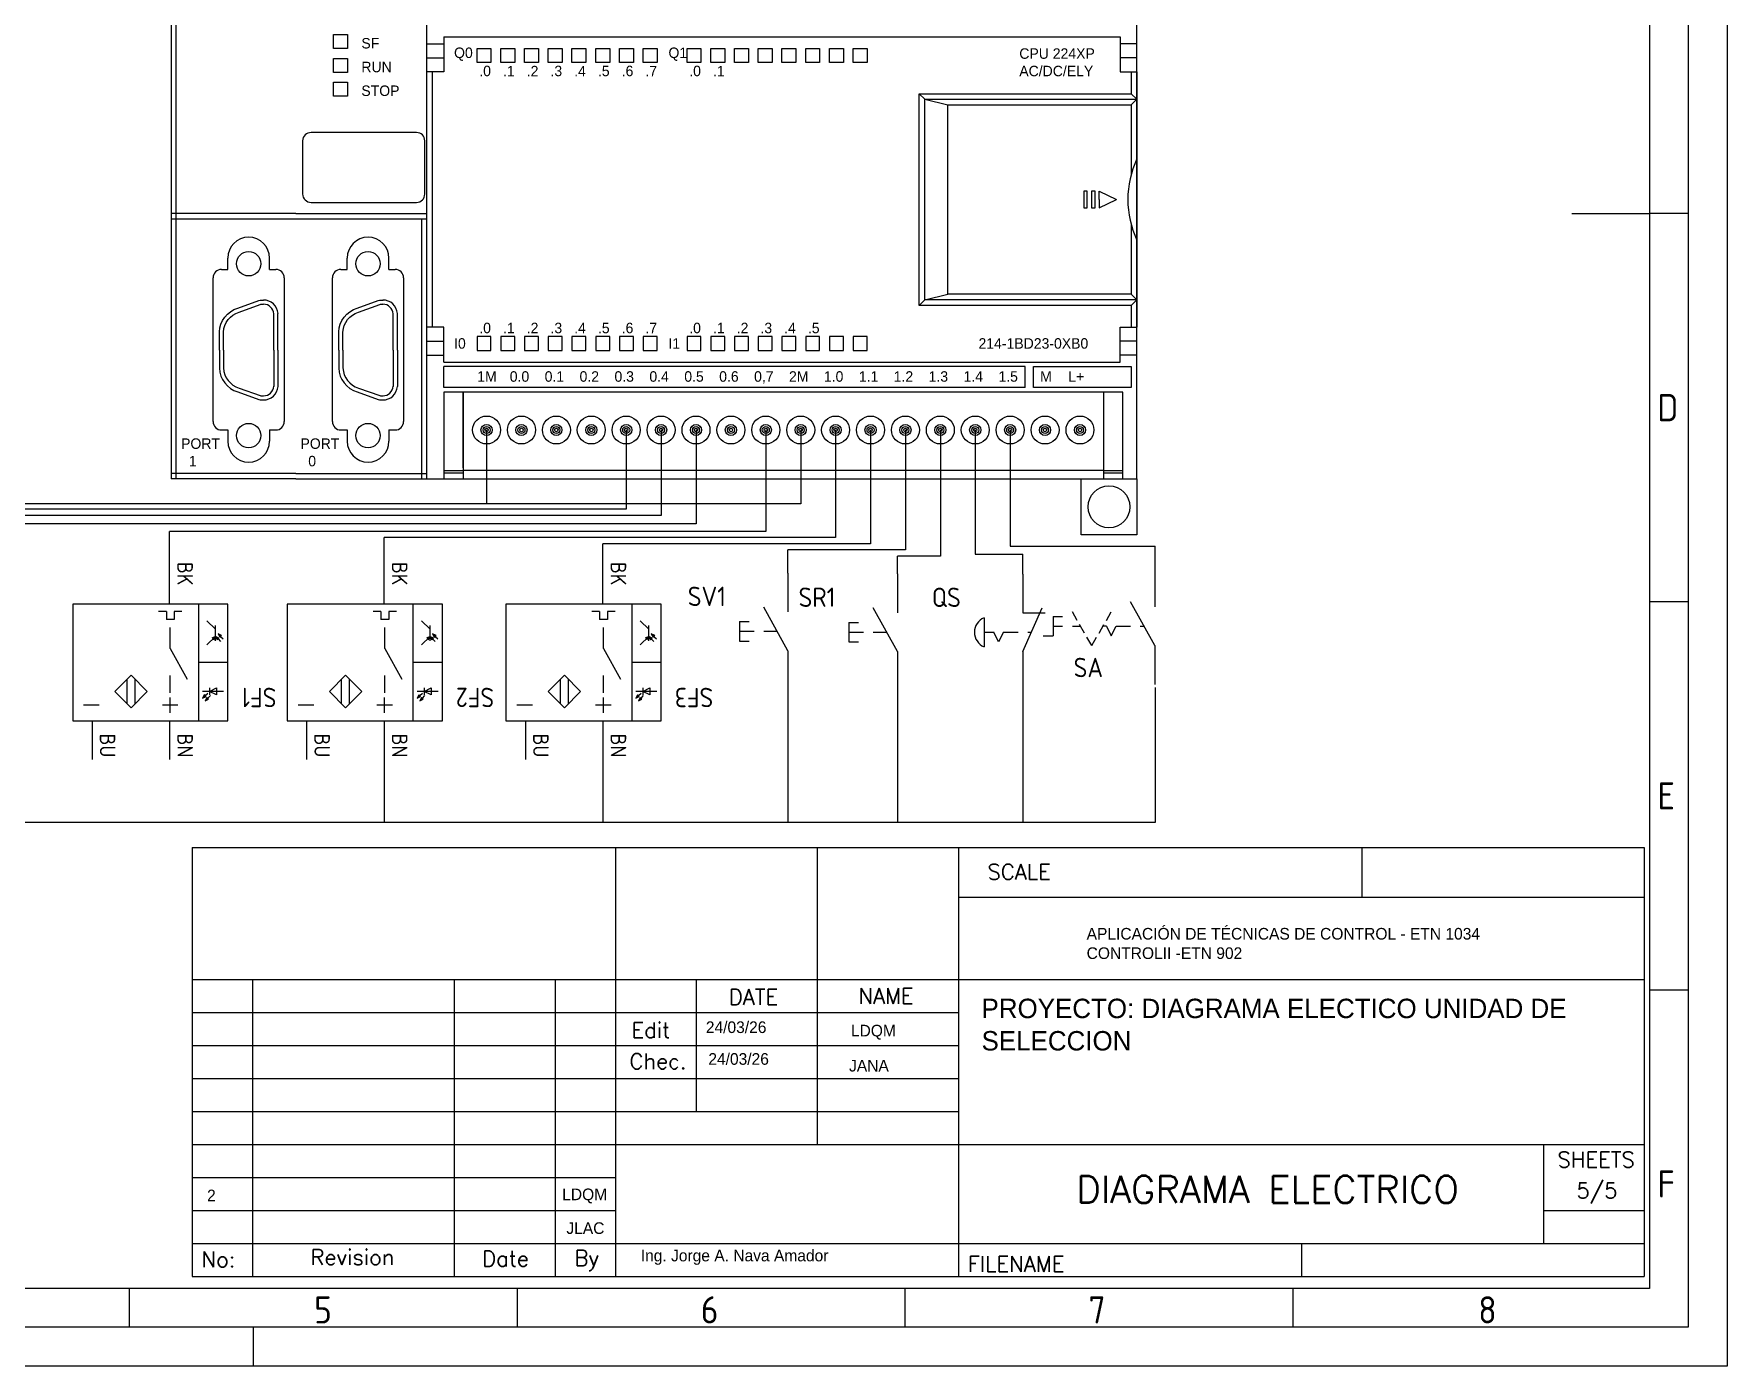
# Model space of a CAD drawing. Header units: millimetres. Extents: x 3 to 423, y -2 to 295.
# Drawn here: x 205.2 to 423.5, y -1.6 to 170 of the extents above; entities that cross this region are included whole.
import ezdxf
from ezdxf.enums import TextEntityAlignment as Align

# ---------------------------------------------------------------- set-up
doc = ezdxf.new("R2010")
doc.units = ezdxf.units.MM
doc.header["$LTSCALE"] = 6
for name, color, linetype in [('025', 1, 'Continuous'), ('035', 5, 'Continuous'), ('07', 7, 'Continuous'), ('GRN_2.5mm^2', 3, 'Continuous'), ('PLOC', 8, 'Continuous'), ('RED_2.5mm^2', 1, 'Continuous'), ('SYMS', 7, 'Continuous'), ('TAGS', 51, 'Continuous'), ('TERMS', 4, 'Continuous')]:
    doc.layers.add(name, color=color, linetype=linetype)
doc.styles.add('ISO Proportional', font='isocp.shx')
doc.styles.add('WD', font='romans.shx')
doc.styles.add('WD_IEC', font='isocp2.shx', dxfattribs={"width": 0.9, "height": 4})

# ---------------------------------------------------------------- blocks, each defined once
blk = doc.blocks.new('WDDOT')
for radius in [0.72, 0.449, 0.223]:
    blk.add_circle((0, 0), radius)
blk = doc.blocks.new('VPB11')
for p, q in [((0, 7.5), (0, 2.5)), ((0, -2.5), (-3.125, 3.125)), ((-6.25, 1.25), (-6.25, -1.25)), ((-6.25, 1.25), (-5, 1.25)), ((-6.25, 0), (-4.375, 0)), ((-3.125, 0), (-1.389, 0)), ((-6.25, -1.25), (-5, -1.25)), ((0, -2.5), (0, -7.5))]:
    blk.add_line(p, q)
at = {"style": 'WD_IEC'}
for tag, p in [('INST', (-8, 10.25)), ('LOC', (-8, 6.75)), ('TAG1', (-8, 3.25)), ('DESC1', (-8, -10.35)), ('DESC2', (-8, -13.85)), ('DESC3', (-8, -17.35))]:
    blk.add_attdef(tag, text='', height=2.5, dxfattribs=at).set_placement(p, align=Align.RIGHT)
blk.add_attdef('TERM01', text='', height=2, rotation=90, dxfattribs=at).set_placement((-1, 7.5), align=Align.RIGHT)
at = {"style": 'WD_IEC', "flags": 1}
for tag, p, height in [('X2TERM01', (0, 7.5), 0.32), ('CONTACT', (0.5, 4.5), 1), ('COMMON', (1.75, 3.25), 1), ('X1LINK', (0, 0), 0.32), ('ASSYCODE', (1, -4), 1), ('FAMILY', (1, -5.5), 1), ('CATDESC', (1, -7), 1), ('X8TERM02', (0, -7.5), 0.32)]:
    blk.add_attdef(tag, p, '', height=height, dxfattribs=at)
at = {"style": 'WD_IEC', "flags": 9}
for tag, p in [('MFG', (-8.5, -0.25)), ('CAT', (-8.5, -2.75))]:
    blk.add_attdef(tag, text='', height=1.5, dxfattribs=at).set_placement(p, align=Align.RIGHT)
at = {"style": 'WD_IEC'}
blk.add_attdef('TERM02', (-1, -7.5), '', height=2, rotation=90, dxfattribs=at)
at = {"lineweight": 15, "style": 'WD_IEC'}
blk.add_attdef('XREF', text='', height=2.5, dxfattribs=at).set_placement((-8, -6.35), align=Align.RIGHT)
blk = doc.blocks.new('VPE11B24')
for p, q in [((0, 7.5), (0, 12.5)), ((10, 7.5), (10, 12.5)), ((2.5, 7.5), (-7.5, 7.5)), ((-7.5, 7.5), (-7.5, -7.5)), ((-3.75, 7.5), (-3.75, -7.5)), ((12.5, 7.5), (2.5, 7.5)), ((12.5, -7.5), (12.5, 7.5)), ((-4.92, 4.61), (-5.25, 4.27)), ((-4.58, 4.94), (-5.03, 4.72)), ((-5.03, 4.72), (-4.81, 4.5)), ((-4.81, 4.5), (-4.58, 4.94)), ((-4.25, 4.61), (-4.69, 4.38)), ((-4.69, 4.38), (-4.47, 4.16)), ((-4.47, 4.16), (-4.25, 4.61)), ((-1.06, 5.49), (0.94, 5.49)), ((-0.06, 6.49), (-0.06, 4.49)), ((4.45, 5.31), (4.45, 2.18)), ((5.49, 5.31), (5.49, 2.18)), ((9.09, 5.49), (11.09, 5.49)), ((-6.94, 3.72), (-4.24, 3.72)), ((-6.04, 4.17), (-5.14, 3.72)), ((-6.04, 3.26), (-6.04, 4.17)), ((-5.14, 3.72), (-6.04, 3.26)), ((-5.14, 3.26), (-5.14, 4.17)), ((-4.58, 4.27), (-4.92, 3.94)), ((-0.07, 3.92), (-0.07, 1.69)), ((-0.07, -1.81), (-2.26, 2.13)), ((-7.5, 0), (-3.75, 0)), ((-0.07, -1.81), (-0.07, -4.53)), ((-6.57, -3.37), (-6.91, -3.03)), ((-6.46, -3.26), (-6.69, -3.48)), ((-6.69, -3.48), (-6.24, -3.7)), ((-6.24, -3.03), (-6.57, -2.7)), ((-6.24, -3.7), (-6.46, -3.26)), ((-6.13, -2.92), (-6.35, -3.14)), ((-6.35, -3.14), (-5.9, -3.37)), ((-5.9, -3.37), (-6.13, -2.92)), ((-5.91, -3.36), (-4.81, -2.27)), ((-5.91, -2.8), (-5.91, -4.77)), ((-5.68, -2.92), (-5.91, -3.36)), ((-5.91, -3.36), (-5.46, -3.14)), ((-5.91, -4.29), (-4.81, -5.38)), ((-0.58, -6.56), (-0.58, -5.56)), ((-0.58, -5.56), (0.42, -5.56)), ((0.42, -6.56), (0.42, -5.56)), ((-7.5, -7.5), (12.5, -7.5)), ((-1.58, -6.56), (-0.58, -6.56)), ((0, -7.5), (0, -12.5)), ((0.42, -6.56), (1.42, -6.56))]:
    blk.add_line(p, q)
blk.add_lwpolyline([(4.97, 5.83), (7.06, 3.74), (4.97, 1.65), (2.88, 3.74)], close=True)
for points in [[(-5.03, 4.72), (-4.81, 4.5), (-4.58, 4.94)], [(-4.69, 4.38), (-4.47, 4.16), (-4.25, 4.61)], [(-6.46, -3.26), (-6.69, -3.48), (-6.24, -3.7)], [(-6.13, -2.92), (-6.35, -3.14), (-5.9, -3.37)], [(-5.46, -3.14), (-5.68, -2.92), (-5.91, -3.36)]]:
    blk.add_solid(points)
at = {"style": 'WD_IEC'}
for tag, p in [('INST', (-9.25, 12)), ('LOC', (-9.25, 8)), ('TAG1', (-9.25, 3.25)), ('XREF', (-9.25, -1.35)), ('DESC1', (-9.25, -5.2)), ('DESC2', (-9.25, -9.2)), ('DESC3', (-9.25, -13.2))]:
    blk.add_attdef(tag, text='', height=2.5, dxfattribs=at).set_placement(p, align=Align.RIGHT)
for tag, p in [('TERM01', (-1, 12.23)), ('TERM02', (9, 12.23))]:
    blk.add_attdef(tag, text='', height=2, rotation=90, dxfattribs=at).set_placement(p, align=Align.RIGHT)
at = {"style": 'WD_IEC', "flags": 1}
for tag, p, height in [('X2TERM01', (0, 12.5), 0.32), ('X2TERM02', (10, 12.5), 0.32), ('MFG', (13.32, 6.13), 1.5), ('CAT', (13.32, 3.63), 1.5), ('X4LINK', (-7.5, 0), 0.32), ('X1LINK', (12.5, 0), 0.32), ('ASSYCODE', (13.5, -4.57), 1), ('FAMILY', (13.5, -6.07), 1), ('CATDESC', (13.5, -7.57), 1), ('X8TERM03', (0, -12.5), 0.32)]:
    blk.add_attdef(tag, p, '', height=height, dxfattribs=at)
at = {"style": 'WD_IEC'}
blk.add_attdef('TERM03', (-1, -12.96), '', height=2, rotation=90, dxfattribs=at)
blk = doc.blocks.new('IEC_border_a3')
at = {"layer": '035'}
for p, q in [((414.98, 148.5), (410, 148.5)), ((414.98, 98.5), (410, 98.5)), ((415, 48.46), (410.02, 48.46)), ((214, 10), (214, 5)), ((264, 10), (264, 5)), ((314, 10), (314, 5)), ((364, 10), (364, 5)), ((230, 5), (230, 0))]:
    blk.add_line(p, q, dxfattribs=at)
for points in [[(0, 297), (420, 297), (420, 0), (0, 0)], [(18, 287), (410, 287), (410, 10), (18, 10)]]:
    blk.add_lwpolyline(points, close=True, dxfattribs=at)
at = {"layer": '07'}
blk.add_line((400, 148.5), (410, 148.5), dxfattribs=at)
blk.add_lwpolyline([(13, 292), (415, 292), (415, 5), (13, 5)], close=True, dxfattribs=at)
at = {"layer": '035', "style": 'ISO Proportional'}
for s, p in [('D', (411, 121.75)), ('E', (411.02, 71.72)), ('F', (411.02, 21.72)), ('5', (237.84, 5.5)), ('6', (287.69, 5.5)), ('7', (337.67, 5.5)), ('8', (387.92, 5.5))]:
    blk.add_text(s, height=3.5, dxfattribs=at).set_placement(p)
blk = doc.blocks.new('VPB12ML')
for p, q in [((0, 7.5), (0, 2.5)), ((0, -2.5), (2.5, 3.125)), ((0, 2.5), (2.8678, 2.5)), ((-5, 1.875), (-5, -1.875)), ((-5, 0), (-3.75, 0)), ((-3.125, -1.25), (-3.75, 0)), ((-2.5, 0), (-3.125, -1.25)), ((-2.5, 0), (-0.625, 0)), ((0.625, 0), (1.11111, 0)), ((0, -2.5), (0, -7.5))]:
    blk.add_line(p, q)
blk.add_arc((-4.21875, 0), 2.03125, 112.6198649, 247.3801351)
at = {"style": 'WD_IEC'}
for tag, p in [('INST', (-8, 10.25)), ('LOC', (-8, 6.75)), ('TAG1', (-8, 3.25)), ('DESC1', (-8, -10.35)), ('DESC2', (-8, -13.85)), ('DESC3', (-8, -17.35))]:
    blk.add_attdef(tag, text='', height=2.5, dxfattribs=at).set_placement(p, align=Align.RIGHT)
blk.add_attdef('TERM01', text='', height=2, rotation=90, dxfattribs=at).set_placement((-1, 7.5), align=Align.RIGHT)
at = {"style": 'WD_IEC', "flags": 1}
for tag, p, height in [('X2TERM01', (0, 7.5), 0.32), ('CONTACT', (0.5, 4.5), 1), ('COMMON', (1.75, 3.25), 1), ('X1LINK', (1.5, 0), 0.32), ('ASSYCODE', (1, -4), 1), ('FAMILY', (1, -5.5), 1), ('CATDESC', (1, -7), 1), ('X8TERM02', (0, -7.5), 0.32)]:
    blk.add_attdef(tag, p, '', height=height, dxfattribs=at)
at = {"style": 'WD_IEC', "flags": 9}
for tag, p in [('MFG', (-8.5, -0.25)), ('CAT', (-8.5, -2.75))]:
    blk.add_attdef(tag, text='', height=1.5, dxfattribs=at).set_placement(p, align=Align.RIGHT)
at = {"style": 'WD_IEC'}
blk.add_attdef('TERM02', (-1, -7.5), '', height=2, rotation=90, dxfattribs=at)
at = {"lineweight": 15, "style": 'WD_IEC'}
blk.add_attdef('XREF', text='', height=2.5, dxfattribs=at).set_placement((-8, -6.35), align=Align.RIGHT)
blk = doc.blocks.new('VSS112')
for p, q in [((0, 7.5), (0, 2.5)), ((0, -2.5), (-3.12, 3.12)), ((-13.12, 1.25), (-11.88, 1.25)), ((-13.12, 1.25), (-13.12, -1.25)), ((-13.12, 0), (-11.88, 0)), ((-10, 0.75), (-10.62, 1.83)), ((-10.62, 0), (-9.57, 0)), ((-9.06, -0.88), (-9.69, 0.21)), ((-7.19, -0.88), (-6.56, 0.21)), ((-6.25, 0), (-6.68, 0)), ((-6.25, 0.75), (-5.62, 1.83)), ((-6.25, 0), (-5.62, -1.25)), ((-5.62, -1.25), (-5, 0)), ((-5, 0), (-3.12, 0)), ((-1.88, 0), (-1.39, 0)), ((-14.38, -1.25), (-13.12, -1.25)), ((-8.12, -2.5), (-8.75, -1.42)), ((-8.12, -2.5), (-7.5, -1.42)), ((0, -2.5), (0, -7.5))]:
    blk.add_line(p, q)
at = {"style": 'WD_IEC'}
for tag, p in [('INST', (-15.5, 9.25)), ('LOC', (-15.5, 6.25)), ('TAG1', (-15.5, 3.25)), ('DESC1', (-15.5, -9.35)), ('DESC2', (-15.5, -12.35)), ('DESC3', (-15.5, -15.35))]:
    blk.add_attdef(tag, text='', height=2.5, dxfattribs=at).set_placement(p, align=Align.RIGHT)
at = {"style": 'WD_IEC', "flags": 8}
for tag, p in [('POS2', (-5.62, 3.5)), ('POS1', (-10.62, 3.5))]:
    blk.add_attdef(tag, text='', height=2, rotation=90, dxfattribs=at).set_placement(p, align=Align.MIDDLE_LEFT)
at = {"style": 'WD_IEC'}
blk.add_attdef('TERM01', text='', height=2, rotation=90, dxfattribs=at).set_placement((-1, 7.5), align=Align.RIGHT)
at = {"style": 'WD_IEC', "flags": 1}
for tag, p, height in [('X2TERM01', (0, 7.5), 0.32), ('CONTACT', (0.5, 4.5), 1), ('COMMON', (1.75, 3.25), 1), ('X1LINK', (0, 0), 0.32), ('X8TERM02', (0, -7.5), 0.32), ('ASSYCODE', (1, -9), 1), ('FAMILY', (1, -10.5), 1), ('CATDESC', (1, -12), 1)]:
    blk.add_attdef(tag, p, '', height=height, dxfattribs=at)
at = {"style": 'WD_IEC', "flags": 9}
for tag, p in [('MFG', (-16, -0.25)), ('CAT', (-16, -2.75))]:
    blk.add_attdef(tag, text='', height=1.5, dxfattribs=at).set_placement(p, align=Align.RIGHT)
at = {"style": 'WD_IEC'}
blk.add_attdef('TERM02', (-1, -7.5), '', height=2, rotation=90, dxfattribs=at)
at = {"lineweight": 15, "style": 'WD_IEC'}
blk.add_attdef('XREF', text='', height=2.5, dxfattribs=at).set_placement((-15.5, -6.35), align=Align.RIGHT)
blk.add_attdef('STATE', (1.25, -6.35), '', height=2.5, dxfattribs=at)
blk = doc.blocks.new('IEC_tblock_a3')
at = {"layer": '035'}
for p, q in [((-106.6, 55.25), (-106.6, 17)), ((-36.4, 55.25), (-36.4, 48.88)), ((-88.4, 48.88), (0, 48.88)), ((-179.4, 38.25), (-179.4, 0)), ((-153.4, 38.25), (-153.4, 0)), ((-140.4, 38.25), (-140.4, 0)), ((-122.2, 38.25), (-122.2, 21.25)), ((-187.2, 34), (-88.4, 34)), ((-187.2, 29.75), (-88.4, 29.75)), ((-187.2, 25.5), (-88.4, 25.5)), ((-187.2, 21.25), (-88.4, 21.25)), ((-187.2, 17), (-132.6, 17)), ((-187.2, 12.75), (-132.6, 12.75)), ((-187.2, 8.5), (-132.6, 8.5)), ((-13, 8.5), (0, 8.5)), ((-187.2, 4.25), (0, 4.25)), ((-44.2, 4.25), (-44.2, 0))]:
    blk.add_line(p, q, dxfattribs=at)
at = {"layer": '07'}
for p, q in [((-187.2, 55.25), (-187.2, 0)), ((-187.2, 55.25), (0, 55.25)), ((-132.6, 55.25), (-132.6, 0)), ((-88.4, 55.25), (-88.4, 0)), ((0, 55.25), (0, 0)), ((-187.2, 38.25), (0, 38.25)), ((-132.6, 17), (0, 17)), ((-13, 17), (-13, 4.25)), ((-187.2, 0), (0, 0))]:
    blk.add_line(p, q, dxfattribs=at)
at = {"style": 'WD'}
for tag, p in [('SCALE', (-69.88, 51.07)), ('SH', (-8.74, 10.06)), ('FILENAME', (-68.15, 0.8))]:
    blk.add_attdef(tag, p, '', height=2, dxfattribs=at)
for tag, height, p in [('EDDATE', 2, (-114.97, 30.8)), ('EDBY', 2, (-98.02, 30.86)), ('PROJDESC', 5, (-45.9, 29.2)), ('CKDATE', 2, (-114.85, 26.58)), ('CKBY', 2, (-97.88, 26.3)), ('DWGDESC', 5, (-44.85, 19.72)), ('DWGNO', 3.5, (-48.54, 9.46))]:
    blk.add_attdef(tag, text='', height=height, dxfattribs=at).set_placement(p, align=Align.CENTER)
at = {"style": 'WD', "flags": 1}
blk.add_attdef('WD_TB', (-120.95, 11.91), '', height=2, dxfattribs=at)
at = {"layer": '025', "style": 'WD'}
for s, p in [('SCALE', (-80.57, 51.13)), ('NAME', (-97.74, 35.14)), ('No:', (-183.81, 1.19)), ('Revision', (-166.53, 1.47)), ('Date', (-146.79, 1.28)), ('By', (-136.33, 1.37))]:
    blk.add_text(s, height=2, dxfattribs=at).set_placement(p, align=Align.CENTER)
for s, p in [('DATE', (-118, 35)), ('Edit', (-130.55, 30.72)), ('Chec.', (-130.82, 26.72)), ('SHEETS', (-11.17, 14.05)), ('FILENAME', (-87.18, 0.61))]:
    blk.add_text(s, height=2, dxfattribs=at).set_placement(p)

msp = doc.modelspace()

# ---------------------------------------------------------------- linework, layer by layer
at = {"layer": 'GRN_2.5mm^2'}
for p, q in [((281.55, 119), (281.55, 108.78)), ((286.05, 119), (286.05, 107.97)), ((290.55, 119), (290.55, 106.92)), ((299.55, 119), (299.55, 105.94)), ((308.55, 119), (308.55, 105.16)), ((313.05, 119), (313.05, 104.32)), ((317.55, 119), (317.55, 103.55)), ((322.05, 119), (322.05, 102.76)), ((326.55, 119), (326.55, 102.99)), ((331.05, 119), (331.05, 104.03)), ((281.55, 108.78), (131.76, 108.78)), ((286.05, 107.97), (161.76, 107.97)), ((290.55, 106.92), (191.76, 106.92)), ((299.55, 105.94), (222.69, 105.94)), ((222.69, 101.54), (222.69, 105.94)), ((308.55, 105.16), (250.35, 105.16)), ((250.35, 101.54), (250.35, 105.16)), ((313.05, 104.32), (278.55, 104.32)), ((278.55, 101.54), (278.55, 104.32)), ((317.55, 103.55), (302.41, 103.55)), ((302.41, 100.56), (302.41, 103.55)), ((322.05, 102.76), (316.52, 102.76)), ((316.52, 100.45), (316.52, 102.76)), ((326.55, 102.99), (332.69, 102.99)), ((331.05, 104.03), (349.74, 104.03)), ((332.69, 100.44), (332.69, 102.99)), ((349.74, 100.84), (349.74, 104.03))]:
    msp.add_line(p, q, dxfattribs=at)
at = {"layer": 'PLOC'}
for p, q in [((263.55, 119), (263.55, 109.49)), ((304.05, 119), (304.05, 109.49)), ((304.05, 109.49), (93.32, 109.49))]:
    msp.add_line(p, q, dxfattribs=at)
at = {"layer": 'RED_2.5mm^2'}
for p, q in [((302.41, 85.56), (302.41, 68.42)), ((316.52, 85.45), (316.52, 68.42)), ((332.69, 85.44), (332.69, 68.42)), ((349.74, 85.84), (349.74, 68.42)), ((250.35, 76.54), (250.35, 68.42)), ((278.55, 76.54), (278.55, 68.42)), ((349.74, 68.42), (84.23, 68.42))]:
    msp.add_line(p, q, dxfattribs=at)
at = {"layer": 'SYMS'}
for p, q in [((223.54, 146.18), (223.54, 183.98)), ((255.86, 146.18), (255.86, 183.98)), ((347.39, 112.7), (347.39, 184.7)), ((222.89, 175.78), (222.89, 112.7)), ((255.86, 168.77), (258.02, 168.77)), ((258.02, 169.67), (258.02, 165.17)), ((258.02, 169.67), (345.23, 169.67)), ((345.23, 169.67), (345.23, 165.17)), ((347.39, 168.77), (345.23, 168.77)), ((255.86, 166.97), (258.02, 166.97)), ((347.39, 166.97), (345.23, 166.97)), ((258.02, 165.17), (255.86, 165.17)), ((256.58, 132.23), (256.58, 165.17)), ((345.23, 165.17), (347.39, 165.17)), ((346.67, 165.17), (346.67, 162.33)), ((347.39, 165.17), (347.39, 132.23)), ((319.31, 135.06), (319.31, 162.33)), ((319.31, 162.33), (346.67, 162.33)), ((320.03, 161.61), (319.31, 162.33)), ((320.03, 135.78), (320.03, 161.61)), ((320.03, 161.61), (347.39, 161.61)), ((320.03, 161.61), (323, 160.89)), ((346.67, 162.33), (347.39, 161.61)), ((346.67, 160.89), (347.39, 161.61)), ((323, 136.5), (323, 160.89)), ((323, 160.89), (346.67, 160.89)), ((346.67, 160.89), (346.67, 151.98)), ((254.51, 157.33), (240.92, 157.33)), ((239.84, 156.25), (239.84, 149.41)), ((255.59, 149.41), (255.59, 156.25)), ((341, 149.78), (340.55, 149.78)), ((340.55, 149.78), (340.55, 147.62)), ((341, 148.7), (341, 149.78)), ((341, 147.62), (341, 148.7)), ((341.99, 149.78), (341.54, 149.78)), ((341.54, 149.78), (341.54, 147.62)), ((341.99, 148.7), (341.99, 149.78)), ((341.99, 147.62), (341.99, 148.7)), ((342.53, 148.7), (342.53, 149.78)), ((342.53, 149.78), (344.78, 148.7)), ((342.53, 148.7), (342.53, 147.62)), ((342.53, 147.62), (344.78, 148.7)), ((238.94, 146.89), (222.89, 146.89)), ((238.94, 146.89), (255.86, 146.89)), ((240.92, 148.33), (254.51, 148.33)), ((340.55, 147.62), (341, 147.62)), ((341.54, 147.62), (341.99, 147.62)), ((238.94, 146.18), (222.89, 146.18)), ((223.54, 112.7), (223.54, 146.18)), ((255.86, 146.18), (238.94, 146.18)), ((255.2, 112.7), (255.2, 146.18)), ((255.86, 112.7), (255.86, 146.18)), ((346.67, 145.41), (346.67, 136.5)), ((230.18, 139.7), (230.18, 141.14)), ((235.58, 139.7), (235.58, 141.14)), ((245.57, 139.7), (245.57, 141.14)), ((250.97, 139.7), (250.97, 141.14)), ((228.29, 120.08), (228.29, 138.62)), ((229.37, 139.7), (230.18, 139.7)), ((235.58, 139.7), (236.39, 139.7)), ((237.47, 138.62), (237.47, 120.08)), ((243.68, 120.08), (243.68, 138.62)), ((244.76, 139.7), (245.57, 139.7)), ((250.97, 139.7), (251.78, 139.7)), ((252.86, 138.62), (252.86, 120.08)), ((320.03, 135.78), (319.31, 135.06)), ((320.03, 135.78), (323, 136.5)), ((347.39, 135.78), (320.03, 135.78)), ((346.67, 136.5), (323, 136.5)), ((346.67, 136.5), (347.39, 135.78)), ((346.67, 135.06), (347.39, 135.78)), ((236.12, 129.3), (236.12, 134)), ((236.66, 129.3), (236.66, 134)), ((251.51, 129.3), (251.51, 134)), ((252.05, 129.3), (252.05, 134)), ((346.67, 135.06), (319.31, 135.06)), ((346.67, 135.06), (346.67, 132.23)), ((258.02, 132.23), (255.86, 132.23)), ((258.02, 127.73), (258.02, 132.23)), ((345.23, 127.73), (345.23, 132.23)), ((345.23, 132.23), (347.39, 132.23)), ((236.12, 129.3), (236.12, 124.6)), ((236.66, 129.3), (236.66, 124.6)), ((251.51, 129.3), (251.51, 124.6)), ((252.05, 129.3), (252.05, 124.6)), ((255.86, 130.43), (258.02, 130.43)), ((347.39, 130.43), (345.23, 130.43)), ((255.86, 128.63), (258.02, 128.63)), ((258.02, 127.73), (345.23, 127.73)), ((332.99, 127.19), (258.02, 127.19)), ((258.02, 124.49), (258.02, 127.19)), ((332.99, 124.49), (332.99, 127.19)), ((334.07, 124.49), (334.07, 127.19)), ((334.07, 127.19), (346.67, 127.19)), ((347.39, 128.63), (345.23, 128.63)), ((346.67, 127.19), (346.67, 124.49)), ((332.99, 124.49), (258.02, 124.49)), ((346.67, 124.49), (334.07, 124.49)), ((345.59, 123.86), (258.02, 123.86)), ((258.02, 123.86), (258.02, 112.7)), ((343.07, 123.86), (260.54, 123.86)), ((260.54, 123.86), (260.54, 112.7)), ((260.54, 114.14), (260.54, 123.86)), ((343.07, 123.86), (343.07, 112.7)), ((345.59, 112.7), (345.59, 123.86)), ((229.37, 119), (230.18, 119)), ((230.18, 119), (230.18, 117.56)), ((235.58, 119), (235.58, 117.56)), ((235.58, 119), (236.39, 119)), ((244.76, 119), (245.57, 119)), ((245.57, 119), (245.57, 117.56)), ((250.97, 119), (250.97, 117.56)), ((250.97, 119), (251.78, 119)), ((258.02, 113.78), (260.54, 113.78)), ((343.07, 113.78), (260.54, 113.78)), ((343.07, 113.78), (345.59, 113.78)), ((238.94, 113.41), (222.89, 113.41)), ((238.94, 112.7), (222.89, 112.7)), ((238.94, 113.41), (255.86, 113.41)), ((238.94, 112.7), (347.39, 112.7)), ((238.94, 112.7), (255.86, 112.7)), ((260.54, 113.42), (258.02, 113.42)), ((340.19, 105.5), (340.19, 112.7)), ((340.19, 112.7), (347.39, 112.7)), ((345.59, 113.42), (343.07, 113.42)), ((347.39, 112.7), (347.39, 105.5)), ((347.39, 105.5), (340.19, 105.5))]:
    msp.add_line(p, q, dxfattribs=at)
for points in [[(243.81, 169.94), (245.61, 169.94), (245.61, 168.14), (243.81, 168.14)], [(264.12, 168.14), (264.12, 166.34), (262.32, 166.34), (262.32, 168.14)], [(267.18, 168.14), (267.18, 166.34), (265.38, 166.34), (265.38, 168.14)], [(270.24, 168.14), (270.24, 166.34), (268.44, 166.34), (268.44, 168.14)], [(273.3, 168.14), (273.3, 166.34), (271.5, 166.34), (271.5, 168.14)], [(276.36, 168.14), (276.36, 166.34), (274.56, 166.34), (274.56, 168.14)], [(279.42, 168.14), (279.42, 166.34), (277.62, 166.34), (277.62, 168.14)], [(282.48, 168.14), (282.48, 166.34), (280.68, 166.34), (280.68, 168.14)], [(285.54, 168.14), (285.54, 166.34), (283.74, 166.34), (283.74, 168.14)], [(291.19, 168.14), (291.19, 166.34), (289.39, 166.34), (289.39, 168.14)], [(294.25, 168.14), (294.25, 166.34), (292.45, 166.34), (292.45, 168.14)], [(297.31, 168.14), (297.31, 166.34), (295.51, 166.34), (295.51, 168.14)], [(300.37, 168.14), (300.37, 166.34), (298.57, 166.34), (298.57, 168.14)], [(303.43, 168.14), (303.43, 166.34), (301.63, 166.34), (301.63, 168.14)], [(306.49, 168.14), (306.49, 166.34), (304.69, 166.34), (304.69, 168.14)], [(309.55, 168.14), (309.55, 166.34), (307.75, 166.34), (307.75, 168.14)], [(312.61, 168.14), (312.61, 166.34), (310.81, 166.34), (310.81, 168.14)], [(243.81, 166.88), (245.61, 166.88), (245.61, 165.08), (243.81, 165.08)], [(243.81, 163.82), (245.61, 163.82), (245.61, 162.02), (243.81, 162.02)], [(264.12, 129.26), (264.12, 131.06), (262.32, 131.06), (262.32, 129.26)], [(267.18, 129.26), (267.18, 131.06), (265.38, 131.06), (265.38, 129.26)], [(270.24, 129.26), (270.24, 131.06), (268.44, 131.06), (268.44, 129.26)], [(273.3, 129.26), (273.3, 131.06), (271.5, 131.06), (271.5, 129.26)], [(276.36, 129.26), (276.36, 131.06), (274.56, 131.06), (274.56, 129.26)], [(279.42, 129.26), (279.42, 131.06), (277.62, 131.06), (277.62, 129.26)], [(282.48, 129.26), (282.48, 131.06), (280.68, 131.06), (280.68, 129.26)], [(285.54, 129.26), (285.54, 131.06), (283.74, 131.06), (283.74, 129.26)], [(291.19, 129.26), (291.19, 131.06), (289.39, 131.06), (289.39, 129.26)], [(294.25, 129.26), (294.25, 131.06), (292.45, 131.06), (292.45, 129.26)], [(297.31, 129.26), (297.31, 131.06), (295.51, 131.06), (295.51, 129.26)], [(300.37, 129.26), (300.37, 131.06), (298.57, 131.06), (298.57, 129.26)], [(303.43, 129.26), (303.43, 131.06), (301.63, 131.06), (301.63, 129.26)], [(306.49, 129.26), (306.49, 131.06), (304.69, 131.06), (304.69, 129.26)], [(309.55, 129.26), (309.55, 131.06), (307.75, 131.06), (307.75, 129.26)], [(312.61, 129.26), (312.61, 131.06), (310.81, 131.06), (310.81, 129.26)]]:
    msp.add_lwpolyline(points, close=True, dxfattribs=at)
for points in [[(229.1, 129.3), (229.1, 131.63, -0.319237), (231.48, 134.7), (234.2, 135.67, -0.086054), (234.56, 135.74), (234.81, 135.74)], [(244.49, 129.3), (244.49, 131.63, -0.319237), (246.87, 134.7), (249.59, 135.67, -0.086054), (249.95, 135.74), (250.2, 135.74)], [(229.64, 129.3), (229.64, 131.62, -0.319455), (231.65, 134.19), (234.38, 135.17, -0.086054), (234.56, 135.2), (234.81, 135.2)], [(245.03, 129.3), (245.03, 131.62, -0.319455), (247.04, 134.19), (249.77, 135.17, -0.086054), (249.95, 135.2), (250.2, 135.2)], [(229.1, 129.3), (229.1, 126.98, 0.319237), (231.48, 123.9), (234.2, 122.93, 0.086054), (234.56, 122.87), (234.81, 122.87)], [(229.64, 129.3), (229.64, 126.99, 0.319455), (231.65, 124.41), (234.38, 123.44, 0.086054), (234.56, 123.41), (234.81, 123.41)], [(244.49, 129.3), (244.49, 126.98, 0.319237), (246.87, 123.9), (249.59, 122.93, 0.086054), (249.95, 122.87), (250.2, 122.87)], [(245.03, 129.3), (245.03, 126.99, 0.319455), (247.04, 124.41), (249.77, 123.44, 0.086054), (249.95, 123.41), (250.2, 123.41)]]:
    msp.add_lwpolyline(points, format="xyb", dxfattribs=at)
for centre, radius in [((232.88, 140.42), 1.57), ((248.27, 140.42), 1.57), ((263.55, 119), 1.8), ((268.05, 119), 1.8), ((272.55, 119), 1.8), ((277.05, 119), 1.8), ((281.55, 119), 1.8), ((286.05, 119), 1.8), ((290.55, 119), 1.8), ((295.05, 119), 1.8), ((299.55, 119), 1.8), ((304.05, 119), 1.8), ((308.55, 119), 1.8), ((313.05, 119), 1.8), ((317.55, 119), 1.8), ((322.05, 119), 1.8), ((326.55, 119), 1.8), ((331.05, 119), 1.8), ((335.55, 119), 1.8), ((340.05, 119), 1.8), ((232.88, 118.28), 1.57), ((248.27, 118.28), 1.57), ((343.79, 109.1), 2.7)]:
    msp.add_circle(centre, radius, dxfattribs=at)
for centre, radius, start, end in [((240.92, 156.25), 1.08, 90, 180), ((254.51, 156.25), 1.08, 0, 90), ((358.45, 148.7), 12.23, 154.7333, 205.2667), ((240.92, 149.41), 1.08, 180, 270), ((254.51, 149.41), 1.08, 270, 0), ((232.88, 141.14), 2.7, 0, 180), ((248.27, 141.14), 2.7, 0, 180), ((229.37, 138.62), 1.08, 90, 180), ((236.39, 138.62), 1.08, 0, 90), ((244.76, 138.62), 1.08, 90, 180), ((251.78, 138.62), 1.08, 0, 90), ((234.8, 133.87), 1.87, 3.9968, 90.3562), ((250.19, 133.87), 1.87, 3.9968, 90.3562), ((234.8, 133.87), 1.33, 3.9968, 90.3562), ((250.19, 133.87), 1.33, 3.9968, 90.3562), ((234.8, 124.74), 1.87, 269.6438, 356.0032), ((234.8, 124.74), 1.33, 269.6438, 356.0032), ((250.19, 124.74), 1.87, 269.6438, 356.0032), ((250.19, 124.74), 1.33, 269.6438, 356.0032), ((229.37, 120.08), 1.08, 180, 270), ((236.39, 120.08), 1.08, 270, 0), ((244.76, 120.08), 1.08, 180, 270), ((251.78, 120.08), 1.08, 270, 0), ((232.88, 117.56), 2.7, 180, 0), ((248.27, 117.56), 2.7, 180, 0)]:
    msp.add_arc(centre, radius, start, end, dxfattribs=at)

# ---------------------------------------------------------------- block references
msp.add_blockref('IEC_border_a3', (3.48, -1.62))
ref = msp.add_blockref('IEC_tblock_a3', (412.79, 9.94))
ref.add_attrib('DWGNO', 'DIAGRAMA ELECTRICO', dxfattribs={"height": 3.5, "style": 'WD'}).set_placement((364.25, 19.4), align=Align.CENTER)
ref.add_attrib('SH', '5/5', (404.05, 20), dxfattribs={"height": 2, "style": 'WD'})
for p in [(263.55, 119), (268.05, 119), (272.55, 119), (277.05, 119), (281.55, 119), (286.05, 119), (290.55, 119), (295.05, 119), (299.55, 119), (304.05, 119), (308.55, 119), (313.05, 119), (317.55, 119), (322.05, 119), (326.55, 119), (331.05, 119), (335.55, 119), (340.05, 119)]:
    msp.add_blockref('WDDOT', p, dxfattribs=at)
ref = msp.add_blockref('VPE11B24', (222.69, 89.04), dxfattribs=dict(at, rotation=180))
ref.add_attrib('TERM02', 'BU', dxfattribs={"layer": 'TERMS', "height": 2, "rotation": 270, "style": 'WD_IEC'}).set_placement((213.69, 76.81), align=Align.RIGHT)
ref.add_attrib('TAG1', 'SF1', dxfattribs={"layer": 'TAGS', "height": 2.5, "rotation": 180, "style": 'WD_IEC'}).set_placement((231.94, 85.79), align=Align.RIGHT)
ref.add_attrib('TERM01', 'BN', dxfattribs={"layer": 'TERMS', "height": 2, "rotation": 270, "style": 'WD_IEC'}).set_placement((223.69, 76.81), align=Align.RIGHT)
ref.add_attrib('TERM03', 'BK', (223.69, 102), dxfattribs={"layer": 'TERMS', "height": 2, "rotation": 270, "style": 'WD_IEC'})
ref = msp.add_blockref('VPE11B24', (250.35, 89.04), dxfattribs=dict(at, rotation=180))
ref.add_attrib('TERM02', 'BU', dxfattribs={"layer": 'TERMS', "height": 2, "rotation": 270, "style": 'WD_IEC'}).set_placement((241.35, 76.81), align=Align.RIGHT)
ref.add_attrib('TAG1', 'SF2', dxfattribs={"layer": 'TAGS', "height": 2.5, "rotation": 180, "style": 'WD_IEC'}).set_placement((259.6, 85.79), align=Align.RIGHT)
ref.add_attrib('TERM01', 'BN', dxfattribs={"layer": 'TERMS', "height": 2, "rotation": 270, "style": 'WD_IEC'}).set_placement((251.35, 76.81), align=Align.RIGHT)
ref.add_attrib('TERM03', 'BK', (251.35, 102), dxfattribs={"layer": 'TERMS', "height": 2, "rotation": 270, "style": 'WD_IEC'})
ref = msp.add_blockref('VPE11B24', (278.55, 89.04), dxfattribs=dict(at, rotation=180))
ref.add_attrib('TERM02', 'BU', dxfattribs={"layer": 'TERMS', "height": 2, "rotation": 270, "style": 'WD_IEC'}).set_placement((269.55, 76.81), align=Align.RIGHT)
ref.add_attrib('TAG1', 'SF3', dxfattribs={"layer": 'TAGS', "height": 2.5, "rotation": 180, "style": 'WD_IEC'}).set_placement((287.8, 85.79), align=Align.RIGHT)
ref.add_attrib('TERM01', 'BN', dxfattribs={"layer": 'TERMS', "height": 2, "rotation": 270, "style": 'WD_IEC'}).set_placement((279.55, 76.81), align=Align.RIGHT)
ref.add_attrib('TERM03', 'BK', (279.55, 102), dxfattribs={"layer": 'TERMS', "height": 2, "rotation": 270, "style": 'WD_IEC'})
ref = msp.add_blockref('VPB11', (302.41, 93.06), dxfattribs=at)
ref.add_attrib('TAG1', 'SV1', dxfattribs={"layer": 'TAGS', "height": 2.5, "style": 'WD_IEC'}).set_placement((294.41, 96.31), align=Align.RIGHT)
ref = msp.add_blockref('VPB11', (316.52, 92.95), dxfattribs=at)
ref.add_attrib('TAG1', 'SR1', dxfattribs={"layer": 'TAGS', "height": 2.5, "style": 'WD_IEC'}).set_placement((308.52, 96.2), align=Align.RIGHT)
ref = msp.add_blockref('VPB12ML', (332.69, 92.94), dxfattribs=at)
ref.add_attrib('TAG1', 'QS', dxfattribs={"layer": 'TAGS', "height": 2.5, "style": 'WD_IEC'}).set_placement((324.69, 96.19), align=Align.RIGHT)
ref = msp.add_blockref('VSS112', (349.7, 93.72), dxfattribs=at)
ref.add_attrib('TAG1', 'SA', dxfattribs={"layer": 'TAGS', "height": 2.5, "style": 'WD_IEC'}).set_placement((343.03, 87.15), align=Align.RIGHT)

# ---------------------------------------------------------------- texts
at = {"attachment_point": 1}
for s, width, heights, insert, char_height in [('APLICACIÓN DE TÉCNICAS DE CONTROL - ETN 1034\\PCONTROLII -ETN 902', 64.7096, [0], (340.91, 54.84), 1.5), ('PROYECTO: DIAGRAMA ELECTICO UNIDAD DE SELECCION', 81.9987, [0], (327.36, 45.72), 2.5), ('24/03/26', 13.0311, [1.5], (291.82, 42.8), 1.5), ('LDQM', 13.0311, [0], (310.52, 42.36), 1.5), ('24/03/26', 13.0311, [0], (292.14, 38.71), 1.5), ('JANA', 18.8637, [0], (310.28, 37.84), 1.5), ('2', 13.0311, [2.39], (227.52, 21.12), 1.5), ('LDQM', 13.0311, [0], (273.3, 21.26), 1.5), ('JLAC', 13.0311, [0], (273.84, 16.91), 1.5), ('Ing. Jorge A. Nava Amador', 38.5954, [0], (283.43, 13.38), 1.5)]:
    msp.add_mtext_dynamic_manual_height_columns(s, width=width, gutter_width=12.5, heights=heights, dxfattribs=dict(at, insert=insert, char_height=char_height))
at = {"layer": 'SYMS', "char_height": 1.35}
for s, width, heights, insert, attachment_point in [('SF', 1.35, [0], (247.41, 168.14), 7), ('Q0', 0.9, [0], (259.36, 166.56), 7), ('Q1', 0.9, [0], (287, 166.56), 7), ('CPU 224XP\\PAC/DC/ELY', 12.1752, [3.6], (332.23, 164.56), 7), ('RUN', 1.35, [0], (247.41, 165.08), 7), ('.0', 1.35, [0], (262.61, 164.57), 7), ('.1', 1.35, [0], (265.67, 164.57), 7), ('.2', 1.35, [0], (268.73, 164.57), 7), ('.3', 1.35, [0], (271.79, 164.57), 7), ('.4', 1.35, [0], (274.85, 164.57), 7), ('.5', 1.35, [0], (277.91, 164.57), 7), ('.6', 1.35, [0], (280.97, 164.57), 7), ('.7', 1.35, [0], (284.03, 164.57), 7), ('.0', 1.35, [0], (289.68, 164.57), 7), ('.1', 1.35, [0], (292.74, 164.57), 7), ('STOP', 1.35, [0], (247.41, 162.02), 7), ('.0', 1.35, [0], (262.61, 132.82), 1), ('.1', 1.35, [0], (265.67, 132.82), 1), ('.2', 1.35, [0], (268.73, 132.82), 1), ('.3', 1.35, [0], (271.79, 132.82), 1), ('.4', 1.35, [0], (274.85, 132.82), 1), ('.5', 1.35, [0], (277.91, 132.82), 1), ('.6', 1.35, [0], (280.97, 132.82), 1), ('.7', 1.35, [0], (284.03, 132.82), 1), ('.0', 1.35, [0], (289.68, 132.82), 1), ('.1', 1.35, [0], (292.74, 132.82), 1), ('.2', 1.35, [0], (295.8, 132.82), 1), ('.3', 1.35, [0], (298.86, 132.82), 1), ('.4', 1.35, [0], (301.92, 132.82), 1), ('.5', 1.35, [0], (304.98, 132.82), 1), ('I0', 0.9, [0], (259.36, 130.83), 1), ('I1', 0.9, [0], (287, 130.83), 1), ('214-1BD23-0XB0', 0.9, [0], (326.97, 130.83), 1), ('1M', 0.9, [0], (262.35, 126.58), 1), ('0.0', 0.9, [0], (266.54, 126.57), 1), ('0.1', 0.9, [0], (271.04, 126.57), 1), ('0.2', 0.9, [0], (275.54, 126.57), 1), ('0.3', 0.9, [0], (280.04, 126.57), 1), ('0.4', 0.9, [0], (284.54, 126.57), 1), ('0.5', 0.9, [0], (289.04, 126.57), 1), ('0.6', 0.9, [0], (293.54, 126.57), 1), ('0,7', 0.9, [0], (298.04, 126.57), 1), ('2M', 0.9, [0], (302.54, 126.57), 1), ('1.0', 0.9, [0], (307.04, 126.57), 1), ('1.1', 0.9, [0], (311.54, 126.57), 1), ('1.2', 0.9, [0], (316.04, 126.57), 1), ('1.3', 0.9, [0], (320.54, 126.57), 1), ('1.4', 0.9, [0], (325.04, 126.57), 1), ('1.5', 0.9, [0], (329.54, 126.57), 1), ('M', 1.8, [0], (334.92, 126.57), 1), ('L+', 0.9, [0], (338.54, 126.57), 1), ('PORT\\P  1', 4.6622, [0], (224.17, 117.92), 1), ('PORT\\P  0', 4.6622, [0], (239.56, 117.92), 1)]:
    msp.add_mtext_dynamic_manual_height_columns(s, width=width, gutter_width=112.5, heights=heights, dxfattribs=dict(at, insert=insert, attachment_point=attachment_point))

doc.saveas('drawing.dxf')
